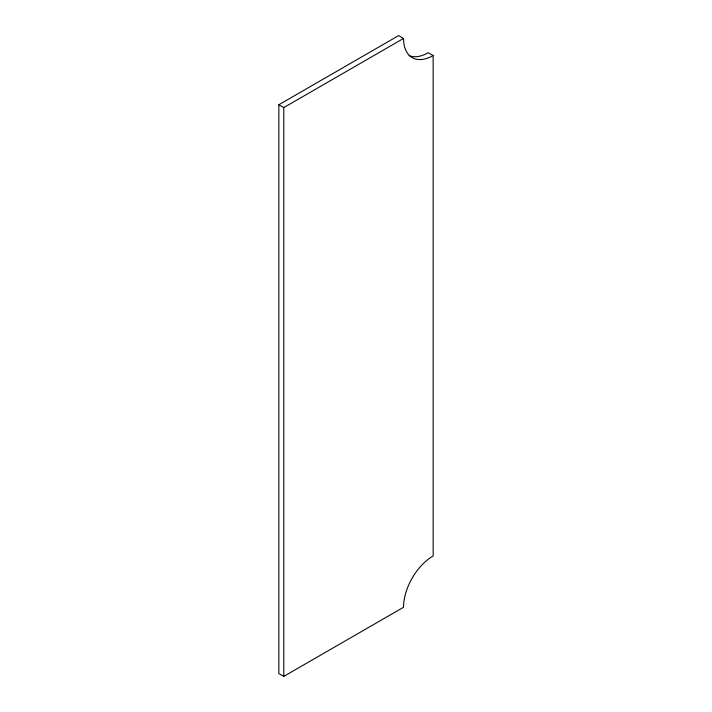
<?xml version="1.0" encoding="UTF-8"?>
<svg xmlns="http://www.w3.org/2000/svg" width="712" height="712" viewBox="0 0 712 712"><rect width="100%" height="100%" fill="white"/><g stroke="black" fill="none" stroke-linecap="round" stroke-linejoin="round"><path stroke-width="1.07" d="M278.855 104.735L398.595 35.6L403.535 38.448A41.883 24.181 -60 0 0 433.145 55.545L433.145 555.965A41.883 24.181 -60 0 0 403.535 607.265L283.785 676.4L278.855 673.552L278.855 104.735L283.785 107.583L403.535 38.448M433.145 55.545L428.215 52.697A41.883 24.181 -60 0 1 409.151 55.678M283.785 107.583L283.785 676.4"/></g></svg>
